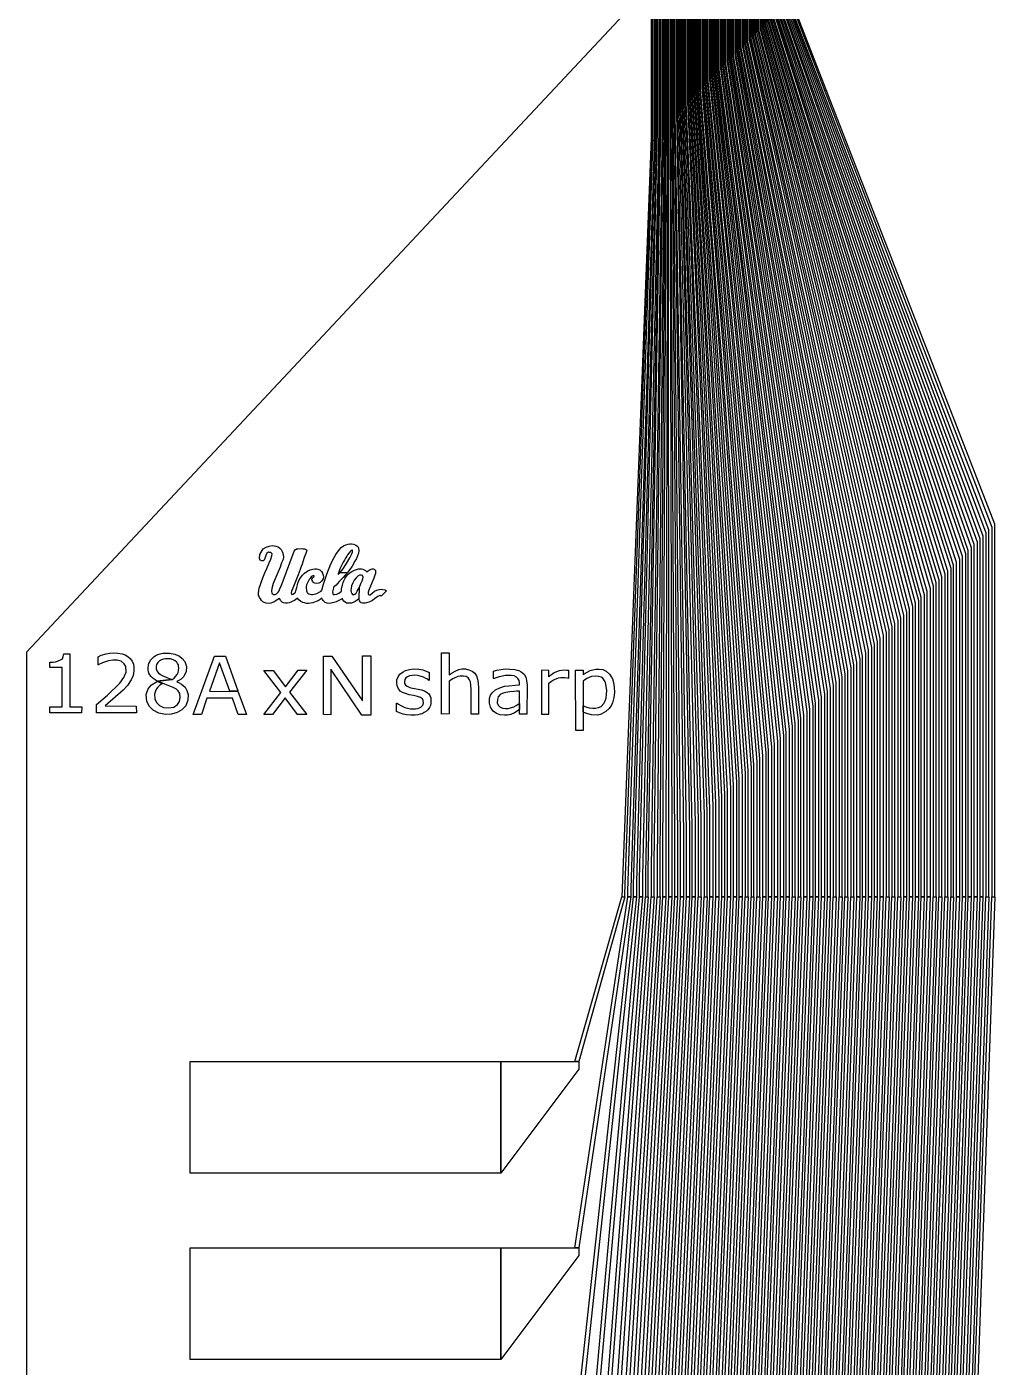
# Model space of a CAD drawing. Header units: inches. Extents: x 106592 to 209533, y 57057 to 74911.
# Drawn here: x 147662 to 148190, y 63372 to 64103 of the extents above; entities that cross this region are included whole.
import ezdxf

# ---------------------------------------------------------------- set-up
doc = ezdxf.new("R2010")
doc.units = ezdxf.units.IN
doc.header["$MEASUREMENT"] = 0
for name, color, linetype in [('metal', 221, 'Continuous'), ('nitride window', 40, 'Continuous'), ('profile', 140, 'Continuous')]:
    doc.layers.add(name, color=color, linetype=linetype)

msp = doc.modelspace()

# ---------------------------------------------------------------- linework, layer by layer
at = {"layer": 'metal'}
for points in [[(147985.95, 63628.41), (147987.55, 63628.41), (147987.55, 63630.01), (148002.45, 64042.54), (148002.45, 64118.14), (148001.85, 64118.14), (148001.85, 64041.94), (147985.95, 63628.41)], [(147990.75, 63628.41), (147989.15, 63628.41), (147989.15, 63631.61), (148003.05, 64043.14), (148003.05, 64118.14), (148003.65, 64118.14), (148003.65, 64043.74), (147990.75, 63633.21), (147990.75, 63628.41)], [(148004.25, 64118.14), (148004.85, 64118.14), (148004.85, 64044.94), (147993.95, 63636.41), (147993.95, 63628.41), (147992.35, 63628.41), (147992.35, 63634.81), (148004.25, 64044.34), (148004.25, 64118.14)], [(147997.15, 63628.41), (147995.55, 63628.41), (147995.55, 63638.01), (148005.45, 64045.54), (148005.45, 64118.14), (148006.05, 64118.14), (148006.05, 64046.14), (147997.15, 63639.61), (147997.15, 63628.41)], [(147998.75, 63628.41), (148000.35, 63628.41), (148000.35, 63642.81), (148007.25, 64047.34), (148007.25, 64118.14), (148006.65, 64118.14), (148006.65, 64046.74), (147998.75, 63641.21)], [(148001.95, 63628.41), (148003.55, 63628.41), (148003.55, 63646.01), (148008.45, 64048.54), (148008.45, 64118.14), (148007.85, 64118.14), (148007.85, 64047.94), (148001.95, 63644.41)], [(148005.15, 63628.41), (148006.75, 63628.41), (148006.75, 63649.21), (148009.65, 64049.74), (148009.65, 64118.14), (148009.05, 64118.14), (148009.05, 64049.14), (148005.15, 63647.61)], [(148010.25, 64118.14), (148010.85, 64118.14), (148010.85, 64050.94), (148009.95, 63652.41), (148009.95, 63628.41), (148008.35, 63628.41), (148008.35, 63650.81), (148010.25, 64050.34), (148010.25, 64118.14)], [(148011.45, 64118.14), (148012.05, 64118.14), (148012.05, 64052.14), (148013.15, 63655.61), (148013.15, 63628.41), (148011.55, 63628.41), (148011.55, 63654.01), (148011.45, 64051.54), (148011.45, 64118.14)], [(148012.65, 64118.14), (148013.25, 64118.14), (148013.25, 64053.34), (148016.35, 63658.81), (148016.35, 63628.41), (148014.75, 63628.41), (148014.75, 63657.21), (148012.65, 64052.74), (148012.65, 64118.14)], [(148013.85, 64118.14), (148014.45, 64118.14), (148014.45, 64054.54), (148019.55, 63662.01), (148019.55, 63628.41), (148017.95, 63628.41), (148017.95, 63660.41), (148013.85, 64053.94), (148013.85, 64118.14)], [(148015.05, 64118.14), (148015.65, 64118.14), (148015.65, 64055.74), (148022.75, 63665.21), (148022.75, 63628.41), (148021.15, 63628.41), (148021.15, 63663.61), (148015.05, 64055.14), (148015.05, 64118.14)], [(148025.95, 63628.41), (148024.35, 63628.41), (148024.35, 63666.81), (148016.25, 64056.34), (148016.25, 64118.14), (148016.85, 64118.14), (148016.85, 64056.94), (148025.95, 63668.41), (148025.95, 63628.41)], [(148027.55, 63628.41), (148029.15, 63628.41), (148029.15, 63671.61), (148018.05, 64058.14), (148018.05, 64118.14), (148017.45, 64118.14), (148017.45, 64057.54), (148027.55, 63670.01)], [(148030.75, 63628.41), (148032.35, 63628.41), (148032.35, 63674.81), (148019.25, 64059.34), (148019.25, 64118.14), (148018.65, 64118.14), (148018.65, 64058.74), (148030.75, 63673.21)], [(148019.85, 64118.14), (148020.45, 64118.14), (148020.45, 64060.54), (148035.55, 63678.01), (148035.55, 63628.41), (148033.95, 63628.41), (148033.95, 63676.41), (148019.85, 64059.94), (148019.85, 64118.14)], [(148021.05, 64118.14), (148021.65, 64118.14), (148021.65, 64061.74), (148038.75, 63681.21), (148038.75, 63628.41), (148037.15, 63628.41), (148037.15, 63679.61), (148021.05, 64061.14), (148021.05, 64118.14)], [(148022.25, 64118.14), (148022.85, 64118.14), (148022.85, 64062.94), (148041.95, 63684.41), (148041.95, 63628.41), (148040.35, 63628.41), (148040.35, 63682.81), (148022.25, 64062.34), (148022.25, 64118.14)], [(148023.45, 64118.14), (148024.05, 64118.14), (148024.05, 64064.14), (148045.15, 63687.61), (148045.15, 63628.41), (148043.55, 63628.41), (148043.55, 63686.01), (148023.45, 64063.54), (148023.45, 64118.14)], [(148024.65, 64118.14), (148025.25, 64118.14), (148025.25, 64065.34), (148048.35, 63690.81), (148048.35, 63628.41), (148046.75, 63628.41), (148046.75, 63689.21), (148024.65, 64064.74), (148024.65, 64118.14)], [(148051.55, 63628.41), (148049.95, 63628.41), (148049.95, 63692.41), (148025.85, 64065.94), (148025.85, 64118.14), (148026.45, 64118.14), (148026.45, 64066.54), (148051.55, 63694.01), (148051.55, 63628.41)], [(148053.15, 63628.41), (148054.75, 63628.41), (148054.75, 63697.21), (148027.65, 64067.74), (148027.65, 64118.14), (148027.05, 64118.14), (148027.05, 64067.14), (148053.15, 63695.61)], [(148056.35, 63628.41), (148057.95, 63628.41), (148057.95, 63700.41), (148028.85, 64068.94), (148028.85, 64118.14), (148028.25, 64118.14), (148028.25, 64068.34), (148056.35, 63698.81)], [(148059.55, 63628.41), (148061.15, 63628.41), (148061.15, 63703.61), (148030.05, 64070.14), (148030.05, 64118.14), (148029.45, 64118.14), (148029.45, 64069.54), (148059.55, 63702.01)], [(148030.65, 64118.14), (148031.25, 64118.14), (148031.25, 64071.34), (148064.35, 63706.81), (148064.35, 63628.41), (148062.75, 63628.41), (148062.75, 63705.21), (148030.65, 64070.74), (148030.65, 64118.14)], [(148031.85, 64118.14), (148032.45, 64118.14), (148032.45, 64072.54), (148067.55, 63710.01), (148067.55, 63628.41), (148065.95, 63628.41), (148065.95, 63708.41), (148031.85, 64071.94), (148031.85, 64118.14)], [(148033.05, 64118.14), (148033.65, 64118.14), (148033.65, 64073.74), (148070.75, 63713.21), (148070.75, 63628.41), (148069.15, 63628.41), (148069.15, 63711.61), (148033.05, 64073.14), (148033.05, 64118.14)], [(148034.25, 64118.14), (148034.85, 64118.14), (148034.85, 64074.94), (148073.95, 63716.41), (148073.95, 63628.41), (148072.35, 63628.41), (148072.35, 63714.81), (148034.25, 64074.34), (148034.25, 64118.14)], [(148035.45, 64118.14), (148036.05, 64118.14), (148036.05, 64076.14), (148077.15, 63719.61), (148077.15, 63628.41), (148075.55, 63628.41), (148075.55, 63718.01), (148035.45, 64075.54), (148035.45, 64118.14)], [(148078.75, 63628.41), (148080.35, 63628.41), (148080.35, 63722.81), (148037.25, 64077.34), (148037.25, 64118.14), (148036.65, 64118.14), (148036.65, 64076.74), (148078.75, 63721.21)], [(148081.95, 63628.41), (148083.55, 63628.41), (148083.55, 63726.01), (148038.45, 64078.54), (148038.45, 64118.14), (148037.85, 64118.14), (148037.85, 64077.94), (148081.95, 63724.41)], [(148039.05, 64118.14), (148039.65, 64118.14), (148039.65, 64079.74), (148086.75, 63729.21), (148086.75, 63628.41), (148085.15, 63628.41), (148085.15, 63727.61), (148039.05, 64079.14), (148039.05, 64118.14)], [(148040.25, 64118.14), (148040.85, 64118.14), (148040.85, 64080.94), (148089.95, 63732.41), (148089.95, 63628.41), (148088.35, 63628.41), (148088.35, 63730.81), (148040.25, 64080.34), (148040.25, 64118.14)], [(148041.45, 64118.14), (148042.05, 64118.14), (148042.05, 64082.14), (148093.15, 63735.61), (148093.15, 63628.41), (148091.55, 63628.41), (148091.55, 63734.01), (148041.45, 64081.54), (148041.45, 64118.14)], [(148042.65, 64118.14), (148043.25, 64118.14), (148043.25, 64083.34), (148096.35, 63738.81), (148096.35, 63628.41), (148094.75, 63628.41), (148094.75, 63737.21), (148042.65, 64082.74), (148042.65, 64118.14)], [(148043.85, 64118.14), (148044.45, 64118.14), (148044.45, 64084.54), (148099.55, 63742.01), (148099.55, 63628.41), (148097.95, 63628.41), (148097.95, 63740.41), (148043.85, 64083.94), (148043.85, 64118.14)], [(148101.15, 63628.41), (148102.75, 63628.41), (148102.75, 63678.41), (148102.75, 63745.21), (148045.65, 64085.74), (148045.65, 64118.14), (148045.05, 64118.14), (148045.05, 64085.14), (148101.15, 63743.61), (148101.15, 63628.41)], [(148104.35, 63628.41), (148105.95, 63628.41), (148105.95, 63748.41), (148046.85, 64086.94), (148046.85, 64118.14), (148046.25, 64118.14), (148046.25, 64086.34), (148104.35, 63746.81)], [(148107.55, 63628.41), (148109.15, 63628.41), (148109.15, 63751.61), (148048.05, 64088.14), (148048.05, 64118.14), (148047.45, 64118.14), (148047.45, 64087.54), (148107.55, 63750.01)], [(148110.75, 63628.41), (148112.35, 63628.41), (148112.35, 63754.81), (148049.25, 64089.34), (148049.25, 64118.14), (148048.65, 64118.14), (148048.65, 64088.74), (148110.75, 63753.21)], [(148049.85, 64118.14), (148050.45, 64118.14), (148050.45, 64090.54), (148115.55, 63758.01), (148115.55, 63628.41), (148113.95, 63628.41), (148113.95, 63756.41), (148049.85, 64089.94), (148049.85, 64118.14)], [(148051.05, 64118.14), (148051.65, 64118.14), (148051.65, 64091.74), (148118.75, 63761.21), (148118.75, 63628.41), (148117.15, 63628.41), (148117.15, 63759.61), (148051.05, 64091.14), (148051.05, 64118.14)], [(148052.25, 64118.14), (148052.85, 64118.14), (148052.85, 64092.94), (148121.95, 63764.41), (148121.95, 63628.41), (148120.35, 63628.41), (148120.35, 63762.81), (148052.25, 64092.34), (148052.25, 64118.14)], [(148053.45, 64118.14), (148054.05, 64118.14), (148054.05, 64094.14), (148125.15, 63767.61), (148125.15, 63628.41), (148123.55, 63628.41), (148123.55, 63766.01), (148053.45, 64093.54), (148053.45, 64118.14)], [(148054.65, 64118.14), (148055.25, 64118.14), (148055.25, 64095.34), (148128.35, 63770.81), (148128.35, 63628.41), (148126.75, 63628.41), (148126.75, 63769.21), (148054.65, 64094.74), (148054.65, 64118.14)], [(148129.95, 63628.41), (148131.55, 63628.41), (148131.55, 63678.41), (148131.55, 63774.01), (148056.45, 64096.54), (148056.45, 64118.14), (148055.85, 64118.14), (148055.85, 64095.94), (148129.95, 63772.41), (148129.95, 63628.41)], [(148133.15, 63628.41), (148134.75, 63628.41), (148134.75, 63777.21), (148057.65, 64097.74), (148057.65, 64118.14), (148057.05, 64118.14), (148057.05, 64097.14), (148133.15, 63775.61)], [(148136.35, 63628.41), (148137.95, 63628.41), (148137.95, 63780.41), (148058.85, 64098.94), (148058.85, 64118.14), (148058.25, 64118.14), (148058.25, 64098.34), (148136.35, 63778.81)], [(148059.45, 64118.14), (148060.05, 64118.14), (148060.05, 64100.14), (148141.15, 63783.61), (148141.15, 63628.41), (148139.55, 63628.41), (148139.55, 63782.01), (148059.45, 64099.54), (148059.45, 64118.14)], [(148060.65, 64118.14), (148061.25, 64118.14), (148061.25, 64101.34), (148144.35, 63786.81), (148144.35, 63628.41), (148142.75, 63628.41), (148142.75, 63785.21), (148060.65, 64100.74), (148060.65, 64118.14)], [(148061.85, 64118.14), (148062.45, 64118.14), (148062.45, 64102.54), (148147.55, 63790.01), (148147.55, 63628.41), (148145.95, 63628.41), (148145.95, 63788.41), (148061.85, 64101.94), (148061.85, 64118.14)], [(148063.05, 64118.14), (148063.65, 64118.14), (148063.65, 64103.74), (148150.75, 63793.21), (148150.75, 63628.41), (148149.15, 63628.41), (148149.15, 63791.61), (148063.05, 64103.14), (148063.05, 64118.14)], [(148064.25, 64118.14), (148064.85, 64118.14), (148064.85, 64104.94), (148153.95, 63796.41), (148153.95, 63628.41), (148152.35, 63628.41), (148152.35, 63794.81), (148064.25, 64104.34), (148064.25, 64118.14)], [(148155.55, 63628.41), (148157.15, 63628.41), (148157.15, 63678.41), (148157.15, 63799.61), (148066.05, 64106.14), (148066.05, 64118.14), (148065.45, 64118.14), (148065.45, 64105.54), (148155.55, 63798.01), (148155.55, 63628.41)], [(148158.75, 63628.41), (148160.35, 63628.41), (148160.35, 63802.81), (148067.25, 64107.34), (148067.25, 64118.14), (148066.65, 64118.14), (148066.65, 64106.74), (148158.75, 63801.21)], [(148161.95, 63628.41), (148163.55, 63628.41), (148163.55, 63806.01), (148068.45, 64108.54), (148068.45, 64118.14), (148067.85, 64118.14), (148067.85, 64107.94), (148161.95, 63804.41)], [(148165.15, 63628.41), (148166.75, 63628.41), (148166.75, 63809.21), (148069.65, 64109.74), (148069.65, 64118.14), (148069.05, 64118.14), (148069.05, 64109.14), (148165.15, 63807.61)], [(148070.25, 64118.14), (148070.85, 64118.14), (148070.85, 64110.94), (148169.95, 63812.41), (148169.95, 63628.41), (148168.35, 63628.41), (148168.35, 63810.81), (148070.25, 64110.34), (148070.25, 64118.14)], [(148071.45, 64118.14), (148072.05, 64118.14), (148072.05, 64112.14), (148173.15, 63815.61), (148173.15, 63628.41), (148171.55, 63628.41), (148171.55, 63814.01), (148071.45, 64111.54), (148071.45, 64118.14)], [(148072.65, 64118.14), (148073.25, 64118.14), (148073.25, 64113.34), (148176.35, 63818.81), (148176.35, 63628.41), (148174.75, 63628.41), (148174.75, 63817.21), (148072.65, 64112.74), (148072.65, 64118.14)], [(148073.85, 64118.14), (148074.45, 64118.14), (148074.45, 64114.54), (148179.55, 63822.01), (148179.55, 63628.41), (148177.95, 63628.41), (148177.95, 63820.41), (148073.85, 64113.94), (148073.85, 64118.14)], [(148075.05, 64118.14), (148075.65, 64118.14), (148075.65, 64115.74), (148182.75, 63825.21), (148182.75, 63628.41), (148181.15, 63628.41), (148181.15, 63823.61), (148075.05, 64115.14), (148075.05, 64118.14)], [(148184.35, 63628.41), (148185.95, 63628.41), (148185.95, 63678.41), (148185.95, 63828.41), (148076.85, 64116.94), (148076.85, 64118.14), (148076.25, 64118.14), (148076.25, 64116.34), (148184.35, 63826.81), (148184.35, 63628.41)], [(148187.55, 63628.41), (148189.15, 63628.41), (148189.15, 63831.61), (148078.05, 64118.14), (148077.45, 64118.14), (148077.45, 64117.54), (148187.55, 63830.01), (148187.55, 63628.41)], [(147789.74, 63811.64), (147788.9, 63811.96), (147788.44, 63813.06), (147788.57, 63815.06), (147790.51, 63818.1), (147792.06, 63819), (147793.81, 63819.65), (147795.36, 63819.9), (147796.39, 63819.84), (147797.42, 63819.65), (147798.65, 63819.13), (147799.62, 63818.48), (147800.26, 63817.71), (147800.97, 63816.29), (147801.43, 63815), (147801.49, 63813.77), (147801.3, 63812.22), (147800.52, 63810.41), (147799.68, 63808.16), (147796, 63799.18), (147795.16, 63796.41), (147795.03, 63795.05), (147795.23, 63793.89), (147796.07, 63793.25), (147797.03, 63793.18), (147797.75, 63793.57), (147798.58, 63794.47), (147799.1, 63795.31), (147799.62, 63796.34), (147800.33, 63797.89), (147800.85, 63799.25), (147807.3, 63816.87), (147807.89, 63817.52), (147808.6, 63818.03), (147809.37, 63818.16), (147811.12, 63818.29), (147812.28, 63818.16), (147812.92, 63818.1), (147814.09, 63817.64), (147814.22, 63817.13), (147813.89, 63816.16), (147812.86, 63813.38), (147811.63, 63809.83), (147811.24, 63808.48), (147810.6, 63806.86), (147809.5, 63803.96), (147807.37, 63798.54), (147806.59, 63796.67), (147805.95, 63795.12), (147805.75, 63794.15), (147806.08, 63793.25), (147806.79, 63793.44), (147808.01, 63794.47), (147808.34, 63795.25), (147808.75, 63797.1), (147809.11, 63798.48), (147809.34, 63799.38), (147809.98, 63800.78), (147810.82, 63802.27), (147811.9, 63803.75), (147812.95, 63804.8), (147814.79, 63806.1), (147815.99, 63806.67), (147817.45, 63807.05), (147818.53, 63807.13), (147819.52, 63807.13), (147820.32, 63806.97), (147821.32, 63806.59), (147822.19, 63805.85), (147822.83, 63804.88), (147823.16, 63803.7), (147823.26, 63802.85), (147823.11, 63801.7), (147822.34, 63800.45), (147821.6, 63799.81), (147820.78, 63799.4), (147819.65, 63799.25), (147818.65, 63799.35), (147818.01, 63799.53), (147817.63, 63799.89), (147817.27, 63800.55), (147817.04, 63801.42), (147817.32, 63802.29), (147817.71, 63802.7), (147818.19, 63803.08), (147818.27, 63803.47), (147817.81, 63803.55), (147817.22, 63803.26), (147816.64, 63802.79), (147816.04, 63802.03), (147815.53, 63801.32), (147814.93, 63800.24), (147814.48, 63799.28), (147814.12, 63798.43), (147813.94, 63797.42), (147813.96, 63796.55), (147814.01, 63795.85), (147814.09, 63795.22), (147814.24, 63794.76), (147814.47, 63794.36), (147814.87, 63793.91), (147815.36, 63793.58), (147816, 63793.36), (147816.73, 63793.31), (147817.43, 63793.28), (147819.18, 63793.66), (147820.07, 63794.02), (147821.39, 63794.73), (147822.16, 63795.12), (147822.43, 63795.57), (147823.35, 63798.8), (147825.22, 63804.31), (147827.35, 63809.99), (147829.12, 63813.43), (147830.1, 63814.99), (147831.98, 63817.82), (147832.9, 63818.81), (147834.17, 63819.77), (147835.51, 63820.36), (147836.77, 63820.73), (147837.67, 63820.8), (147838.69, 63820.8), (147839.66, 63820.67), (147840.64, 63820.36), (147841.35, 63819.99), (147842.01, 63819.45), (147842.41, 63818.63), (147842.61, 63816.95), (147842.4, 63815.67), (147841.94, 63814.36), (147841.27, 63812.9), (147840.42, 63811.38), (147838.91, 63808.74), (147837.64, 63806.92), (147836.36, 63805.2), (147832.29, 63805.11), (147833.9, 63806.97), (147835.88, 63810.12), (147837.65, 63813.17), (147838.81, 63815.47), (147839.17, 63816.34), (147839.23, 63816.79), (147839.14, 63817.36), (147838.93, 63817.42), (147838.37, 63817.12), (147837.8, 63816.64), (147837.29, 63815.86), (147836.51, 63814.78), (147836.03, 63814.04), (147835.34, 63813.02), (147834.71, 63811.94), (147834.11, 63810.92), (147833.69, 63810.09), (147833.19, 63808.95), (147832.5, 63807.57), (147832.11, 63806.59), (147831.69, 63805.36), (147831.42, 63804.61), (147831.3, 63804.1), (147832.28, 63805.08), (147836.3, 63805.14), (147835.84, 63804.55), (147835.2, 63803.77), (147834.08, 63802.54), (147833.2, 63801.64), (147831.95, 63800.24), (147831.05, 63799.24), (147830.16, 63798.4), (147829.04, 63797.42), (147828.79, 63796.81), (147828.62, 63796.11), (147828.42, 63795.45), (147828.32, 63794.6), (147828.38, 63793.74), (147828.6, 63793.31), (147829.37, 63793.17), (147830.65, 63793.45), (147831.68, 63793.94), (147832.42, 63794.42), (147832.9, 63794.82), (147833.08, 63795.06), (147833.1, 63795.53), (147833.14, 63796.25), (147833.27, 63797.09), (147833.61, 63798.36), (147834.11, 63799.79), (147834.47, 63800.71), (147835.13, 63802.04), (147835.92, 63803.19), (147836.86, 63804.23), (147837.74, 63805.02), (147838.74, 63805.72), (147840.17, 63806.5), (147841.33, 63806.92), (147842.33, 63807.14), (147843.33, 63807.2), (147843.99, 63807.16), (147844.71, 63807.06), (147845.59, 63806.68), (147846.26, 63806.22), (147846.74, 63805.71), (147846.88, 63805.39), (147847.22, 63805.61), (147847.62, 63806.06), (147848.18, 63806.5), (147848.72, 63806.8), (147849.28, 63806.98), (147849.86, 63807.14), (147850.46, 63807.14), (147850.94, 63807.04), (147851.41, 63806.66), (147851.61, 63806.22), (147851.69, 63805.41), (147851.63, 63804.61), (147851.33, 63803.73), (147850.76, 63802.17), (147848.11, 63795.6), (147847.72, 63794.55), (147847.66, 63793.66), (147847.82, 63793.21), (147848.2, 63792.99), (147848.84, 63793.08), (147849.86, 63794), (147851.18, 63795.02), (147852.4, 63795.57), (147853.73, 63795.98), (147854.71, 63796.04), (147855.63, 63795.98), (147856.9, 63795.73), (147857.72, 63795.31), (147854.84, 63792.35), (147854.54, 63792.55), (147854.29, 63792.61), (147853.97, 63792.63), (147853.73, 63792.54), (147853.28, 63792.35), (147852.95, 63792.16), (147852.33, 63791.73), (147851.12, 63790.82), (147850.01, 63790.03), (147849.04, 63789.48), (147847.99, 63789.01), (147846.86, 63788.64), (147845.99, 63788.54), (147844.55, 63788.46), (147843.85, 63788.72), (147843.25, 63789.2), (147842.9, 63789.83), (147842.78, 63790.54), (147842.7, 63791.26), (147842.91, 63797.16), (147843.67, 63799.13), (147844.34, 63800.62), (147844.78, 63801.73), (147844.92, 63802.64), (147844.8, 63803.29), (147844.51, 63803.65), (147843.97, 63803.78), (147842.98, 63803.76), (147842.3, 63803.38), (147841.3, 63802.49), (147840.04, 63801), (147839.29, 63799.55), (147838.68, 63797.94), (147838.45, 63796.58), (147838.32, 63795.32), (147838.43, 63794.55), (147838.74, 63793.8), (147839.21, 63793.25), (147839.67, 63793.1), (147840.51, 63793.36), (147841.14, 63794.03), (147841.72, 63794.95), (147842.2, 63795.92), (147842.74, 63796.88), (147842.83, 63797.03), (147842.57, 63790.89), (147841.69, 63790.2), (147840.58, 63789.45), (147839.6, 63788.89), (147838.46, 63788.51), (147837.45, 63788.45), (147835.95, 63788.58), (147835.21, 63788.96), (147834.36, 63789.65), (147833.91, 63790.39), (147833.71, 63791.15), (147833.15, 63790.75), (147831.65, 63789.9), (147830.26, 63789.25), (147828.94, 63788.78), (147827.51, 63788.49), (147826.5, 63788.4), (147825.34, 63788.51), (147824.27, 63788.87), (147823.65, 63789.43), (147823.22, 63789.98), (147822.86, 63790.53), (147822.5, 63791.24), (147821.49, 63790.5), (147820.45, 63789.84), (147819.39, 63789.37), (147818.4, 63788.98), (147817.47, 63788.65), (147816.25, 63788.47), (147815.17, 63788.38), (147814.18, 63788.38), (147812.98, 63788.6), (147812.05, 63788.94), (147810.95, 63789.48), (147809.99, 63790.27), (147809.11, 63791.2), (147808.3, 63790.57), (147807.49, 63790.02), (147806.65, 63789.53), (147805.59, 63788.99), (147804.64, 63788.69), (147803.64, 63788.52), (147802.56, 63788.52), (147801.52, 63788.68), (147800.8, 63789.03), (147800.04, 63789.78), (147799.28, 63791.13), (147798.49, 63790.53), (147797.6, 63789.94), (147796.57, 63789.3), (147795.61, 63788.89), (147794.61, 63788.53), (147793.29, 63788.39), (147792.09, 63788.44), (147791.06, 63788.85), (147790.26, 63789.3), (147789.56, 63790.03), (147788.92, 63790.78), (147788.47, 63791.53), (147788.01, 63792.78), (147787.97, 63793.99), (147788.08, 63795.51), (147788.33, 63796.73), (147788.97, 63798.71), (147789.68, 63800.85), (147790.61, 63803.25), (147791.37, 63805.03), (147792.46, 63807.45), (147793.81, 63810.56), (147794.56, 63812.55), (147795.25, 63814.39), (147795.29, 63815.4), (147795, 63815.83), (147794.56, 63816.1), (147793.95, 63816.2), (147793.29, 63816.22), (147792.51, 63815.76), (147792.1, 63814.99), (147791.66, 63813.87), (147791.41, 63812.91), (147791.05, 63811.98), (147790.55, 63811.63), (147790.11, 63811.59)], [(147674.27, 63756.32), (147676.08, 63756.41), (147677.34, 63756.59), (147678.42, 63756.86), (147680.41, 63757.76), (147681.04, 63758.21), (147681.49, 63759.39), (147681.76, 63760.92), (147685.1, 63760.92), (147685.1, 63732.05), (147691.6, 63732.05), (147691.51, 63728.71), (147674.27, 63728.71), (147674.27, 63731.96), (147680.95, 63732.05), (147680.95, 63753.43), (147674.27, 63753.43)], [(147700.49, 63754.9), (147700.52, 63759.33), (147702.24, 63760.08), (147704.93, 63760.83), (147706.81, 63761.25), (147709.12, 63761.39), (147711.28, 63761.29), (147713.66, 63760.93), (147715.33, 63760.29), (147716.64, 63759.44), (147717.95, 63758.38), (147719.02, 63756.92), (147719.8, 63755.19), (147719.98, 63753.49), (147720.01, 63751.54), (147719.62, 63749.05), (147718.56, 63746.75), (147716.52, 63743.65), (147714.14, 63741.1), (147710.06, 63737.43), (147704.34, 63732.45), (147721.28, 63732.4), (147721.45, 63728.68), (147699.7, 63728.68), (147699.7, 63733.2), (147705.66, 63738.29), (147712.41, 63744.81), (147714.58, 63748.07), (147715.73, 63750.87), (147715.61, 63753.9), (147714.7, 63755.44), (147713.1, 63756.93), (147710.86, 63757.5), (147708.46, 63757.5), (147706.17, 63757.1), (147702.97, 63756.02), (147700.91, 63754.99), (147700.78, 63754.88)], [(147738.36, 63761.29), (147739.42, 63761.23), (147742.24, 63760.7), (147744.82, 63759.65), (147746.4, 63758.42), (147747.81, 63756.71), (147748.69, 63753.9), (147748.57, 63751.26), (147747.17, 63748.5), (147745.7, 63747.04), (147744.23, 63746.1), (147743.41, 63745.69), (147744.64, 63745.06), (147745.96, 63744.34), (147747.94, 63742.65), (147748.95, 63740.94), (147749.6, 63738.75), (147749.48, 63735.62), (147748.24, 63732.54), (147746.14, 63730.35), (147743.57, 63728.89), (147740.43, 63727.96), (147737.23, 63727.89), (147733.57, 63728.59), (147730.44, 63730.09), (147728.46, 63732.17), (147727.04, 63734.86), (147726.74, 63738.66), (147727.82, 63741.87), (147729.69, 63744.07), (147732.3, 63745.63), (147732.82, 63745.82), (147735.56, 63744.79), (147734.12, 63743.88), (147733.01, 63742.77), (147732.29, 63741.75), (147731.82, 63740.61), (147731.32, 63738.97), (147731.44, 63736.28), (147732.35, 63734.36), (147733.97, 63732.79), (147736.2, 63731.65), (147738.6, 63731.47), (147741.85, 63731.83), (147743.84, 63733.22), (147744.8, 63734.96), (147745.16, 63737.3), (147745.1, 63739.17), (147744.14, 63740.67), (147743.24, 63741.64), (147741.44, 63742.54), (147739.59, 63743.32), (147736.85, 63744.33), (147735.53, 63744.83), (147732.81, 63745.95), (147740.81, 63746.82), (147741.97, 63747.69), (147742.77, 63748.51), (147743.58, 63749.56), (147744.11, 63750.68), (147744.39, 63751.82), (147744.51, 63753.16), (147744.4, 63754.23), (147744.28, 63754.82), (147743.86, 63755.66), (147743.37, 63756.33), (147742.51, 63757.03), (147741.41, 63757.67), (147739.99, 63758.07), (147738.67, 63758.22), (147737.26, 63758.21), (147736.19, 63757.97), (147735.05, 63757.67), (147733.97, 63757.03), (147733.03, 63756.16), (147732.38, 63755.05), (147732.18, 63753.98), (147732.19, 63752.74), (147732.55, 63751.6), (147733.05, 63750.88), (147733.51, 63750.32), (147734.26, 63749.72), (147734.69, 63749.42), (147735.36, 63749.04), (147737.92, 63747.9), (147740.71, 63746.91), (147732.72, 63746), (147731.52, 63746.68), (147730.46, 63747.49), (147729.38, 63748.47), (147728.71, 63749.37), (147728.21, 63750.34), (147727.97, 63751.27), (147727.84, 63752.02), (147727.76, 63753.28), (147727.93, 63754.7), (147728.14, 63755.58), (147728.64, 63756.59), (147729.08, 63757.38), (147729.99, 63758.4), (147730.94, 63759.21), (147731.66, 63759.77), (147733, 63760.46), (147734.35, 63760.96), (147735.71, 63761.23), (147736.43, 63761.27), (147737.37, 63761.29)], [(147887.73, 63761.45), (147891.81, 63761.45), (147891.81, 63749.42), (147893.39, 63750.54), (147895.18, 63751.46), (147897.07, 63752.28), (147898.75, 63752.63), (147900.69, 63752.63), (147902.53, 63752.22), (147904.42, 63751.51), (147905.74, 63750.34), (147906.76, 63748.81), (147907.32, 63747.07), (147907.68, 63745.14), (147907.77, 63742.18), (147907.79, 63740.03), (147907.79, 63736.88), (147907.75, 63733.6), (147907.75, 63730.66), (147907.79, 63728.03), (147903.73, 63728.04), (147903.73, 63741.49), (147903.65, 63743.85), (147903.39, 63745.6), (147902.97, 63746.77), (147902.16, 63747.87), (147901.14, 63748.49), (147899.73, 63748.76), (147897.77, 63748.78), (147896.48, 63748.49), (147895.8, 63748.23), (147894.85, 63747.87), (147893.77, 63747.17), (147891.78, 63745.94), (147891.79, 63728.1), (147887.71, 63728.04)], [(147756.77, 63727.8), (147752.4, 63727.89), (147764, 63759.63), (147769.88, 63759.63), (147776.68, 63740.65), (147772.31, 63740.48), (147766.68, 63756.02), (147761.22, 63740.48), (147772.34, 63740.42), (147776.71, 63740.59), (147781.37, 63727.8), (147776.8, 63727.8), (147773.68, 63736.69), (147759.81, 63736.66)], [(147827.28, 63727.66), (147823.33, 63727.8), (147823.33, 63759.62), (147827.82, 63759.62), (147844.56, 63735.28), (147844.56, 63759.75), (147849.18, 63759.75), (147849.18, 63727.53), (147844.15, 63727.53), (147827.41, 63752.55)], [(147790.89, 63751.87), (147795.94, 63751.87), (147802.72, 63742.81), (147809.52, 63751.9), (147814.24, 63751.9), (147804.75, 63740), (147814.19, 63727.8), (147809.13, 63727.8), (147802.4, 63736.91), (147795.46, 63727.8), (147790.83, 63727.8), (147800.16, 63739.73)], [(147881.01, 63750.83), (147881.01, 63746.47), (147880.73, 63746.4), (147880.12, 63747.01), (147879.09, 63747.43), (147877.8, 63748.17), (147875.98, 63748.74), (147874.63, 63749.07), (147873.18, 63749.19), (147871.71, 63749.13), (147870.17, 63748.84), (147869.05, 63748.36), (147868.21, 63747.88), (147867.6, 63746.92), (147867.44, 63745.7), (147867.57, 63744.74), (147868.08, 63743.87), (147868.89, 63743.2), (147870.36, 63742.55), (147871.87, 63742.17), (147872.86, 63742.04), (147874.95, 63741.56), (147876.84, 63741.21), (147878.45, 63740.63), (147879.76, 63739.8), (147880.73, 63739), (147881.27, 63738.1), (147881.78, 63736.88), (147881.88, 63735.28), (147881.85, 63734.06), (147881.62, 63732.81), (147881.08, 63731.56), (147880.12, 63730.37), (147879.44, 63729.6), (147878.22, 63728.86), (147877.03, 63728.25), (147876.08, 63727.94), (147874.67, 63727.62), (147873.25, 63727.53), (147871.01, 63727.43), (147868.54, 63727.66), (147866.84, 63728.04), (147864.69, 63728.78), (147863.12, 63729.48), (147863.15, 63734), (147863.44, 63734), (147864.24, 63733.43), (147865.56, 63732.63), (147867.7, 63731.63), (147869.15, 63731.28), (147870.69, 63730.99), (147872.1, 63730.89), (147873.45, 63730.93), (147874.83, 63731.15), (147876.43, 63731.76), (147877.42, 63732.82), (147877.81, 63734.13), (147877.68, 63735.41), (147877.23, 63736.41), (147876.21, 63737.05), (147874.63, 63737.6), (147872.36, 63738.11), (147870.05, 63738.56), (147867.96, 63739.21), (147866.45, 63739.82), (147865.2, 63740.62), (147864.4, 63741.55), (147863.63, 63742.96), (147863.28, 63744.75), (147863.4, 63746.64), (147863.98, 63748.41), (147864.94, 63749.75), (147866.68, 63751.07), (147868.02, 63751.71), (147870.18, 63752.38), (147872.55, 63752.64), (147875.24, 63752.51), (147877.39, 63752.1), (147879.38, 63751.52), (147880.6, 63750.97)], [(147916, 63751.44), (147917.82, 63751.98), (147920.11, 63752.36), (147922.34, 63752.62), (147924.98, 63752.58), (147927.65, 63752.39), (147929.79, 63751.79), (147931.03, 63751.12), (147932.91, 63749.53), (147933.7, 63748.03), (147934.05, 63746.47), (147934.18, 63744.95), (147934.28, 63743.96), (147934.21, 63728.05), (147930.2, 63728.05), (147930.23, 63730.5), (147930.17, 63733.97), (147930.14, 63740.56), (147928.45, 63740.52), (147926.99, 63740.33), (147924.85, 63740.14), (147922.78, 63739.86), (147921.19, 63739.38), (147919.69, 63738.68), (147918.55, 63737.47), (147918.13, 63736), (147918.07, 63733.97), (147918.71, 63732.76), (147919.6, 63731.87), (147921.03, 63731.33), (147922.5, 63731.04), (147923.99, 63731.14), (147925.33, 63731.36), (147927.02, 63731.96), (147928.35, 63732.66), (147929.98, 63733.75), (147930.08, 63733.84), (147930.12, 63730.58), (147928.8, 63729.55), (147927.37, 63728.69), (147925.4, 63727.83), (147923.59, 63727.45), (147921.96, 63727.36), (147919.71, 63727.58), (147917.58, 63728.28), (147915.86, 63729.61), (147914.31, 63731.9), (147913.83, 63733.96), (147913.8, 63736.54), (147914.37, 63738.31), (147915.39, 63739.78), (147917.01, 63741.3), (147919.43, 63742.41), (147922.02, 63743.17), (147924.36, 63743.53), (147927.86, 63743.83), (147930.2, 63743.93), (147930.2, 63745.1), (147929.89, 63746.27), (147929.28, 63747.44), (147928.52, 63748.15), (147927.25, 63748.86), (147925.88, 63749.06), (147923.85, 63749.16), (147922.32, 63749.06), (147920.85, 63748.76), (147919.02, 63748.4), (147916.99, 63747.64), (147916.38, 63747.44), (147916.03, 63747.49)], [(147946.14, 63751.79), (147942.22, 63751.91), (147942.17, 63727.98), (147946.18, 63728.01), (147946.18, 63744.91), (147947.65, 63746.02), (147948.78, 63746.67), (147950.08, 63747.3), (147951.35, 63747.77), (147952.76, 63747.94), (147953.95, 63747.94), (147954.85, 63747.94), (147956.38, 63747.8), (147957.08, 63747.61), (147957.11, 63748.37), (147957.11, 63751.73), (147955.87, 63751.87), (147954.54, 63751.92), (147953.19, 63751.87), (147951.8, 63751.59), (147950.39, 63751.16), (147949.01, 63750.46), (147947.68, 63749.52), (147946.86, 63748.99), (147946.18, 63748.4), (147946.11, 63748.38)], [(147960.76, 63752), (147964.86, 63751.95), (147964.81, 63749.58), (147966.02, 63750.29), (147967.09, 63750.94), (147968.66, 63751.8), (147970.07, 63752.16), (147971.84, 63752.56), (147973.51, 63752.61), (147975.59, 63752.26), (147977.36, 63751.5), (147979.23, 63749.83), (147979.94, 63748.67), (147980.8, 63747.3), (147981.4, 63745.18), (147981.81, 63742.75), (147982.01, 63739.87), (147981.65, 63737.04), (147980.85, 63734.21), (147980.29, 63732.95), (147979.03, 63731.02), (147977.3, 63729.46), (147974.62, 63728.04), (147972.8, 63727.54), (147969.36, 63727.59), (147967.49, 63728.09), (147965.77, 63728.7), (147964.91, 63729.1), (147964.89, 63732.5), (147966.24, 63732), (147968.04, 63731.4), (147970.1, 63731.24), (147971.49, 63731.3), (147973.26, 63731.58), (147974.65, 63732.25), (147976.13, 63733.83), (147976.86, 63735.18), (147977.36, 63736.79), (147977.62, 63738.82), (147977.77, 63740.84), (147977.43, 63743.33), (147976.98, 63745.32), (147976.23, 63746.58), (147975.59, 63747.53), (147974.65, 63748.16), (147973.38, 63748.51), (147971.36, 63748.73), (147969.47, 63748.51), (147968.04, 63747.94), (147966.94, 63747.41), (147965.52, 63746.59), (147964.79, 63746.08), (147964.79, 63732.54), (147964.8, 63729.25), (147964.79, 63719.18), (147960.78, 63719.16)], [(148053.15, 63628.41), (148054.75, 63628.41), (147962.41, 61405.05), (147960.29, 61405.05)], [(147962.41, 61506.66), (147960.29, 61506.66), (148049.95, 63628.41), (148051.55, 63628.41)], [(148046.75, 63628.41), (148048.35, 63628.41), (147962.41, 61608.26), (147960.29, 61608.26)], [(147962.41, 61709.86), (147960.29, 61709.86), (148043.55, 63628.41), (148045.15, 63628.41)], [(147962.41, 61811.47), (147960.29, 61811.47), (148040.35, 63628.41), (148041.95, 63628.41)], [(148037.15, 63628.41), (148038.75, 63628.41), (147962.41, 61913.07), (147960.29, 61913.07)], [(148056.35, 63628.41), (148057.95, 63628.41), (147962.41, 61303.45), (147960.29, 61303.45)], [(148059.55, 63628.41), (148061.15, 63628.41), (147962.41, 61201.84), (147960.29, 61201.84)], [(148085.15, 63628.41), (148086.75, 63628.41), (147962.41, 60389.01), (147960.29, 60389.01)], [(148081.95, 63628.41), (148083.55, 63628.41), (147962.41, 60490.62), (147960.29, 60490.62)], [(148062.75, 63628.41), (148064.35, 63628.41), (147962.41, 61100.24), (147960.29, 61100.24)], [(147962.41, 60998.64), (147960.29, 60998.64), (148065.95, 63628.41), (148067.55, 63628.41)], [(147962.41, 60897.03), (147960.29, 60897.03), (148069.15, 63628.41), (148070.75, 63628.41)], [(148072.35, 63628.41), (148073.95, 63628.41), (147962.41, 60795.43), (147960.29, 60795.43)], [(147962.41, 60693.82), (147960.29, 60693.82), (148075.55, 63628.41), (148077.15, 63628.41)], [(148078.75, 63628.41), (148080.35, 63628.41), (147962.41, 60592.22), (147960.29, 60592.22)], [(148027.55, 63628.41), (148029.15, 63628.41), (147962.41, 62217.88), (147960.29, 62217.88)], [(147962.41, 62319.49), (147960.29, 62319.49), (148024.35, 63628.41), (148025.95, 63628.41)], [(148021.15, 63628.41), (148022.75, 63628.41), (147962.41, 62421.09), (147960.29, 62421.09)], [(147962.41, 62522.7), (147960.29, 62522.7), (148017.95, 63628.41), (148019.55, 63628.41)], [(147962.41, 62624.3), (147960.29, 62624.3), (148014.75, 63628.41), (148016.35, 63628.41)], [(148011.55, 63628.41), (148013.15, 63628.41), (147962.41, 62725.9), (147960.29, 62725.9)], [(148030.75, 63628.41), (148032.35, 63628.41), (147962.41, 62116.28), (147960.29, 62116.28)], [(148033.95, 63628.41), (148035.55, 63628.41), (147962.41, 62014.68), (147960.29, 62014.68)], [(148008.35, 63628.41), (148009.95, 63628.41), (147962.41, 62827.51), (147960.29, 62827.51)], [(148005.15, 63628.41), (148006.75, 63628.41), (147962.41, 62929.11), (147960.29, 62929.11)], [(147985.95, 63628.41), (147987.55, 63628.41), (147962.41, 63538.74), (147960.29, 63538.74)], [(147962.41, 63437.13), (147960.29, 63437.13), (147989.15, 63628.41), (147990.75, 63628.41)], [(147962.41, 63335.53), (147960.29, 63335.53), (147992.35, 63628.41), (147993.95, 63628.41)], [(147995.55, 63628.41), (147997.15, 63628.41), (147962.41, 63233.92), (147960.29, 63233.92)], [(147962.41, 63132.32), (147960.29, 63132.32), (147998.75, 63628.41), (148000.35, 63628.41)], [(148001.95, 63628.41), (148003.55, 63628.41), (147962.41, 63030.72), (147960.29, 63030.72)], [(148155.55, 63628.41), (148157.15, 63628.41), (147962.41, 58153.72), (147960.29, 58153.72)], [(147962.41, 58255.33), (147960.29, 58255.33), (148152.35, 63628.41), (148153.95, 63628.41)], [(148149.15, 63628.41), (148150.75, 63628.41), (147962.41, 58356.93), (147960.29, 58356.93)], [(147962.41, 58458.54), (147960.29, 58458.54), (148145.95, 63628.41), (148147.55, 63628.41)], [(147962.41, 58560.14), (147960.29, 58560.14), (148142.75, 63628.41), (148144.35, 63628.41)], [(148139.55, 63628.41), (148141.15, 63628.41), (147962.41, 58661.74), (147960.29, 58661.74)], [(148158.75, 63628.41), (148160.35, 63628.41), (147962.41, 58052.12), (147960.29, 58052.12)], [(148161.95, 63628.41), (148163.55, 63628.41), (147962.41, 57950.52), (147960.29, 57950.52)], [(148187.55, 63628.41), (148189.15, 63628.41), (147962.41, 57137.68), (147960.29, 57137.68)], [(148184.35, 63628.41), (148185.95, 63628.41), (147962.41, 57239.29), (147960.29, 57239.29)], [(148165.15, 63628.41), (148166.75, 63628.41), (147962.41, 57848.91), (147960.29, 57848.91)], [(147962.41, 57747.31), (147960.29, 57747.31), (148168.35, 63628.41), (148169.95, 63628.41)], [(147962.41, 57645.7), (147960.29, 57645.7), (148171.55, 63628.41), (148173.15, 63628.41)], [(148174.75, 63628.41), (148176.35, 63628.41), (147962.41, 57544.1), (147960.29, 57544.1)], [(147962.41, 57442.5), (147960.29, 57442.5), (148177.95, 63628.41), (148179.55, 63628.41)], [(148181.15, 63628.41), (148182.75, 63628.41), (147962.41, 57340.89), (147960.29, 57340.89)], [(148129.95, 63628.41), (148131.55, 63628.41), (147962.41, 58966.56), (147960.29, 58966.56)], [(147962.41, 59068.16), (147960.29, 59068.16), (148126.75, 63628.41), (148128.35, 63628.41)], [(148123.55, 63628.41), (148125.15, 63628.41), (147962.41, 59169.76), (147960.29, 59169.76)], [(147962.41, 59271.37), (147960.29, 59271.37), (148120.35, 63628.41), (148121.95, 63628.41)], [(147962.41, 59372.97), (147960.29, 59372.97), (148117.15, 63628.41), (148118.75, 63628.41)], [(148113.95, 63628.41), (148115.55, 63628.41), (147962.41, 59474.58), (147960.29, 59474.58)], [(148133.15, 63628.41), (148134.75, 63628.41), (147962.41, 58864.95), (147960.29, 58864.95)], [(148136.35, 63628.41), (148137.95, 63628.41), (147962.41, 58763.35), (147960.29, 58763.35)], [(148110.75, 63628.41), (148112.35, 63628.41), (147962.41, 59576.18), (147960.29, 59576.18)], [(148107.55, 63628.41), (148109.15, 63628.41), (147962.41, 59677.78), (147960.29, 59677.78)], [(148088.35, 63628.41), (148089.95, 63628.41), (147962.41, 60287.41), (147960.29, 60287.41)], [(147962.41, 60185.8), (147960.29, 60185.8), (148091.55, 63628.41), (148093.15, 63628.41)], [(147962.41, 60084.2), (147960.29, 60084.2), (148094.75, 63628.41), (148096.35, 63628.41)], [(148097.95, 63628.41), (148099.55, 63628.41), (147962.41, 59982.6), (147960.29, 59982.6)], [(147962.41, 59880.99), (147960.29, 59880.99), (148101.15, 63628.41), (148102.75, 63628.41)], [(148104.35, 63628.41), (148105.95, 63628.41), (147962.41, 59779.39), (147960.29, 59779.39)], [(147750.73, 63538.74), (147920.07, 63538.74), (147920.07, 63477.77), (147750.73, 63477.77)], [(147920.07, 63477.77), (147920.07, 63538.74), (147962.41, 63538.74), (147962.41, 63534.5), (147920.07, 63477.77)], [(147750.73, 63437.13), (147920.07, 63437.13), (147920.07, 63376.17), (147750.73, 63376.17)], [(147920.07, 63376.17), (147920.07, 63437.13), (147962.41, 63437.13), (147962.41, 63432.9), (147920.07, 63376.17)]]:
    msp.add_lwpolyline(points, close=True, dxfattribs=at)
at = {"layer": 'nitride window'}
for points in [[(147750.73, 63538.74), (147920.07, 63538.74), (147920.07, 63477.77), (147750.73, 63477.77)], [(147750.73, 63437.13), (147920.07, 63437.13), (147920.07, 63376.17), (147750.73, 63376.17)]]:
    msp.add_lwpolyline(points, close=True, dxfattribs=at)
at = {"layer": 'profile'}
msp.add_lwpolyline([(147661.65, 63761.94), (147994.95, 64118.14), (148384.95, 64118.14), (148718.24, 63761.94), (148718.24, 57076.72), (148698.24, 57056.72), (147681.65, 57056.72), (147661.65, 57076.72)], close=True, dxfattribs=at)

doc.saveas('drawing.dxf')
